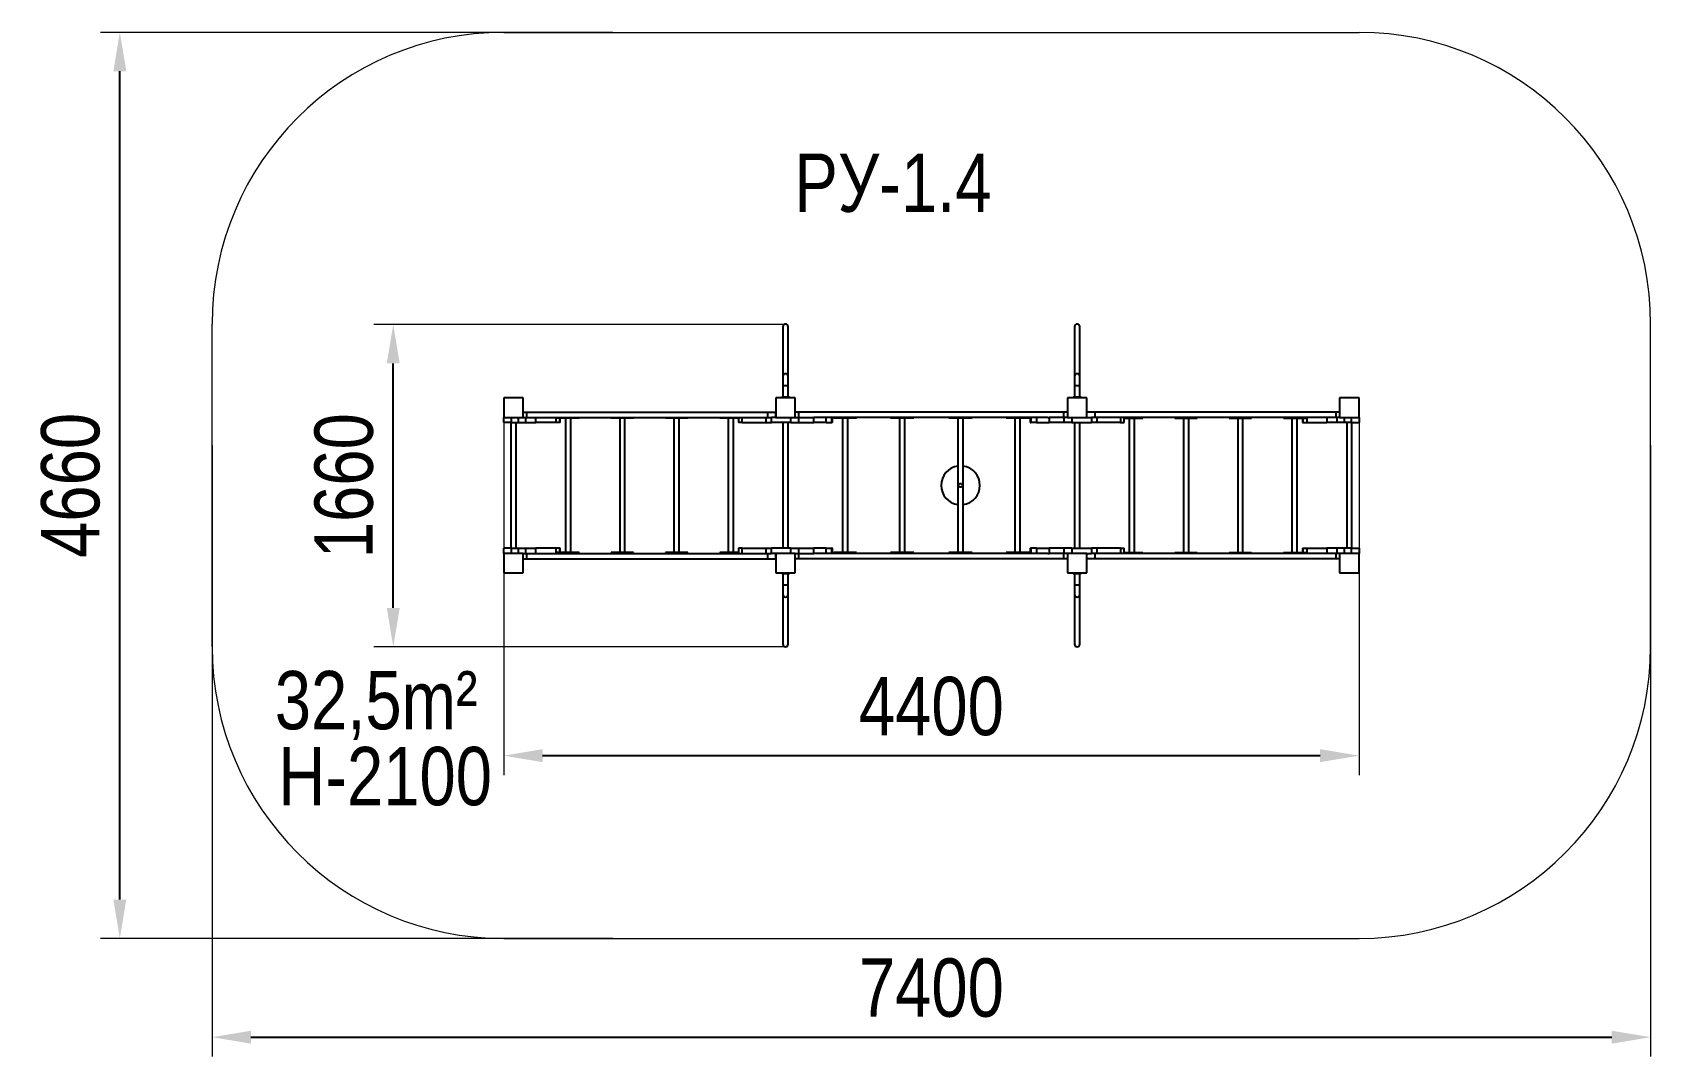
# Model space of a CAD drawing. Header units: millimetres. Extents: x -4633 to 3692, y -2774 to 2495.
import ezdxf

# ---------------------------------------------------------------- set-up
doc = ezdxf.new("R2010")
doc.units = ezdxf.units.MM
for name, color, linetype in [('DIKOM_АРТИКУЛ', 7, 'Continuous'), ('DIKOM_ЗОНА', 80, 'Continuous'), ('DIKOM_ОБЪЕКТ', 7, 'Continuous'), ('DIKOM_РАЗМЕР_ЗОНА', 7, 'Continuous'), ('DIKOM_РАЗМЕР_ОБЪЕКТА', 7, 'Continuous')]:
    doc.layers.add(name, color=color, linetype=linetype)
doc.styles.add('style1', font='arial.ttf', dxfattribs={"width": 0.8})
doc.dimstyles.new('1-50', dxfattribs={"dimtxt": 300, "dimasz": 200, "dimexe": 100, "dimexo": 0, "dimgap": 100, "dimtad": 1, "dimdec": 0, "dimtxsty": 'style1', "dimcen": 0, "dimclrd": 7, "dimclre": 7, "dimadec": 1, "dimazin": 2, "dimtfac": 1, "dimtdec": 0, "dimtmove": 0, "dimatfit": 3, "dimfxl": 0, "dimlwd": 25, "dimlwe": 18, "dimarcsym": 0})

# ---------------------------------------------------------------- blocks, each defined once
blk = doc.blocks.new('*D1')
at = {"layer": 'Defpoints', "color": 0, "transparency": 16777216}
for p in [(-2776.5, 991.8), (-766.5, 991.8), (-758.3, -665.4)]:
    blk.add_point(p, dxfattribs=at)
at = {"layer": 'DIKOM_РАЗМЕР_ОБЪЕКТА', "color": 7, "lineweight": 18, "transparency": 16777216}
for p, q in [((-766.5, 991.8), (-2876.5, 991.8)), ((-758.3, -665.4), (-2876.5, -665.4))]:
    blk.add_line(p, q, dxfattribs=at)
at = {"layer": 'DIKOM_РАЗМЕР_ОБЪЕКТА', "color": 7, "lineweight": 25, "transparency": 16777216}
blk.add_line((-2776.5, -465.4), (-2776.5, 791.8), dxfattribs=at)
at = {"layer": 'DIKOM_РАЗМЕР_ОБЪЕКТА', "color": 7, "transparency": 16777216}
for points in [[(-2809.8, 791.8), (-2743.1, 791.8), (-2776.5, 991.8)], [(-2809.8, -465.4), (-2743.1, -465.4), (-2776.5, -665.4)]]:
    blk.add_solid(points, dxfattribs=at)
at = {"layer": 'DIKOM_РАЗМЕР_ОБЪЕКТА', "color": 0, "transparency": 16777216, "insert": (-3029.6, 163.2), "char_height": 300, "attachment_point": 5, "rotation": 90, "style": 'style1'}
blk.add_mtext('1660', dxfattribs=at)
blk = doc.blocks.new('*D2')
at = {"layer": 'Defpoints', "color": 0, "transparency": 16777216}
for p in [(-2208.4, 614.6), (2191.7, 612.3), (2191.7, -1225.5)]:
    blk.add_point(p, dxfattribs=at)
at = {"layer": 'DIKOM_РАЗМЕР_ОБЪЕКТА', "color": 7, "lineweight": 18, "transparency": 16777216}
for p, q in [((-2208.4, 614.6), (-2208.4, -1325.5)), ((2191.7, 612.3), (2191.7, -1325.5))]:
    blk.add_line(p, q, dxfattribs=at)
at = {"layer": 'DIKOM_РАЗМЕР_ОБЪЕКТА', "color": 7, "lineweight": 25, "transparency": 16777216}
blk.add_line((-2008.4, -1225.5), (1991.7, -1225.5), dxfattribs=at)
at = {"layer": 'DIKOM_РАЗМЕР_ОБЪЕКТА', "color": 7, "transparency": 16777216}
for points in [[(-2008.4, -1192.2), (-2008.4, -1258.8), (-2208.4, -1225.5)], [(1991.7, -1192.2), (1991.7, -1258.8), (2191.7, -1225.5)]]:
    blk.add_solid(points, dxfattribs=at)
at = {"layer": 'DIKOM_РАЗМЕР_ОБЪЕКТА', "color": 0, "transparency": 16777216, "insert": (-8.3, -972.3), "char_height": 300, "attachment_point": 5, "style": 'style1'}
blk.add_mtext('4400', dxfattribs=at)
blk = doc.blocks.new('*D3')
at = {"layer": 'Defpoints', "color": 0, "transparency": 16777216}
for p in [(-4183, 2494.6), (-1646.5, 2494.6), (-1646.5, -2165.4)]:
    blk.add_point(p, dxfattribs=at)
at = {"layer": 'DIKOM_РАЗМЕР_ЗОНА', "color": 7, "lineweight": 18, "transparency": 16777216}
for p, q in [((-1646.5, 2494.6), (-4283, 2494.6)), ((-1646.5, -2165.4), (-4283, -2165.4))]:
    blk.add_line(p, q, dxfattribs=at)
at = {"layer": 'DIKOM_РАЗМЕР_ЗОНА', "color": 7, "lineweight": 25, "transparency": 16777216}
blk.add_line((-4183, -1965.4), (-4183, 2294.6), dxfattribs=at)
at = {"layer": 'DIKOM_РАЗМЕР_ЗОНА', "color": 7, "transparency": 16777216}
for points in [[(-4216.3, 2294.6), (-4149.7, 2294.6), (-4183, 2494.6)], [(-4216.3, -1965.4), (-4149.7, -1965.4), (-4183, -2165.4)]]:
    blk.add_solid(points, dxfattribs=at)
at = {"layer": 'DIKOM_РАЗМЕР_ЗОНА', "color": 0, "transparency": 16777216, "insert": (-4436.2, 164.6), "char_height": 300, "attachment_point": 5, "rotation": 90, "style": 'style1'}
blk.add_mtext('4660', dxfattribs=at)
blk = doc.blocks.new('*D0')
at = {"layer": 'Defpoints', "color": 0, "transparency": 16777216}
for p in [(-3708.4, 370.7), (3691.8, 370.7), (3691.8, -2673.5)]:
    blk.add_point(p, dxfattribs=at)
at = {"layer": 'DIKOM_РАЗМЕР_ЗОНА', "color": 7, "lineweight": 18, "transparency": 16777216}
for p, q in [((-3708.4, 370.7), (-3708.4, -2773.5)), ((3691.8, 370.7), (3691.8, -2773.5))]:
    blk.add_line(p, q, dxfattribs=at)
at = {"layer": 'DIKOM_РАЗМЕР_ЗОНА', "color": 7, "lineweight": 25, "transparency": 16777216}
blk.add_line((-3508.4, -2673.5), (3491.8, -2673.5), dxfattribs=at)
at = {"layer": 'DIKOM_РАЗМЕР_ЗОНА', "color": 7, "transparency": 16777216}
for points in [[(-3508.4, -2640.2), (-3508.4, -2706.8), (-3708.4, -2673.5)], [(3491.8, -2640.2), (3491.8, -2706.8), (3691.8, -2673.5)]]:
    blk.add_solid(points, dxfattribs=at)
at = {"layer": 'DIKOM_РАЗМЕР_ЗОНА', "color": 0, "transparency": 16777216, "insert": (-8.3, -2420.3), "char_height": 300, "attachment_point": 5, "style": 'style1'}
blk.add_mtext('7400', dxfattribs=at)

msp = doc.modelspace()

# ---------------------------------------------------------------- linework, layer by layer
at = {"layer": 'DIKOM_ЗОНА', "color": 3, "lineweight": 15}
for p, q in [((-2208.4, 2494.6), (2191.8, 2494.6)), ((-3708.4, -665.4), (-3708.4, 994.6)), ((3691.8, -665.4), (3691.8, 994.6)), ((-2208.4, -2165.4), (2191.8, -2165.4))]:
    msp.add_line(p, q, dxfattribs=at)
for centre, start, end in [((-2208.4, 994.6), 90, 180), ((2191.8, 994.6), 0, 90), ((-2208.4, -665.4), 180, 270), ((2191.8, -665.4), 270, 0)]:
    msp.add_arc(centre, 1500, start, end, dxfattribs=at)
at = {"layer": 'DIKOM_ОБЪЕКТ'}
for p, q in [((-771.8, 981.4), (-771.8, 725.9)), ((-744.8, 725.9), (-744.8, 981.3)), ((728.2, 981.4), (728.2, 725.9)), ((755.2, 725.9), (755.2, 981.3)), ((-771.8, 725.9), (-771.8, 676.7)), ((-771.8, 676.7), (-771.8, 618.6)), ((-744.8, 676.7), (-771.8, 676.7)), ((-744.8, 676.7), (-744.8, 725.9)), ((-744.8, 618.6), (-744.8, 676.7)), ((728.2, 725.9), (728.2, 676.7)), ((728.2, 676.7), (728.2, 618.6)), ((755.2, 676.7), (728.2, 676.7)), ((755.2, 676.7), (755.2, 725.9)), ((755.2, 618.6), (755.2, 676.7)), ((-2208.4, 614.6), (-2208.4, 514.6)), ((-2108.4, 614.6), (-2208.4, 614.6)), ((-2108.4, 514.6), (-2108.4, 614.6)), ((-708.3, 614.6), (-808.3, 614.6)), ((-808.3, 614.6), (-808.3, 514.6)), ((-778.3, 614.6), (-778.3, 618.6)), ((-738.3, 618.6), (-778.3, 618.6)), ((-738.3, 614.6), (-738.3, 618.6)), ((-708.3, 514.6), (-708.3, 614.6)), ((691.7, 614.6), (691.7, 514.6)), ((791.7, 614.6), (691.7, 614.6)), ((721.7, 614.6), (721.7, 618.6)), ((761.7, 618.6), (721.7, 618.6)), ((761.7, 614.6), (761.7, 618.6)), ((791.7, 514.6), (791.7, 614.6)), ((2091.7, 614.6), (2091.7, 514.6)), ((2191.7, 614.6), (2091.7, 614.6)), ((2191.7, 514.6), (2191.7, 614.6)), ((-2208.4, 514.6), (-2108.4, 514.6)), ((-2208.4, 487.6), (-2208.4, 514.6)), ((-2168.4, 487.6), (-2168.4, 514.6)), ((-2131.5, 487.6), (-2131.5, 514.6)), ((-2108.4, 541.6), (-2089.4, 541.6)), ((-2108.4, 514.6), (-2094.8, 514.6)), ((-2094.8, 487.6), (-2094.8, 514.6)), ((-2094.8, 514.6), (-2042.5, 514.6)), ((-2089.4, 514.6), (-2089.4, 541.6)), ((-2089.4, 541.6), (-849.4, 541.6)), ((-2089.4, 514.6), (-858.9, 514.6)), ((-2042.5, 487.6), (-2042.5, 514.6)), ((-1939.3, 487.6), (-1939.3, 514.6)), ((-1934.2, 514.6), (-1934.2, 510.6)), ((-1921.5, 510.6), (-1934.2, 510.6)), ((-1921.5, 510.6), (-1921.5, 514.6)), ((-1847.1, 510.6), (-1921.5, 510.6)), ((-1919.7, 487.6), (-1919.7, 510.6)), ((-1917.4, 487.6), (-1917.4, 510.6)), ((-1890.5, 510.6), (-1890.5, -181.4)), ((-1863.5, -181.4), (-1863.5, 510.6)), ((-1847.1, 510.6), (-1847.1, 514.6)), ((-1819.7, 510.6), (-1847.1, 510.6)), ((-1819.7, 510.6), (-1819.7, 514.6)), ((-1655.1, 514.6), (-1655.1, 510.6)), ((-1642.4, 510.6), (-1655.1, 510.6)), ((-1642.4, 510.6), (-1642.4, 514.6)), ((-1568, 510.6), (-1642.4, 510.6)), ((-1611.4, 510.6), (-1611.4, -181.4)), ((-1584.4, -181.4), (-1584.4, 510.6)), ((-1568, 510.6), (-1568, 514.6)), ((-1540.6, 510.6), (-1568, 510.6)), ((-1540.6, 510.6), (-1540.6, 514.6)), ((-1376, 514.6), (-1376, 510.6)), ((-1363.3, 510.6), (-1376, 510.6)), ((-1363.3, 510.6), (-1363.3, 514.6)), ((-1288.9, 510.6), (-1363.3, 510.6)), ((-1332.3, 510.6), (-1332.3, -181.4)), ((-1305.3, -181.4), (-1305.3, 510.6)), ((-1288.9, 510.6), (-1288.9, 514.6)), ((-1261.5, 510.6), (-1288.9, 510.6)), ((-1261.5, 510.6), (-1261.5, 514.6)), ((-1096.9, 514.6), (-1096.9, 510.6)), ((-1084.2, 510.6), (-1096.9, 510.6)), ((-1084.2, 510.6), (-1084.2, 514.6)), ((-1009.8, 510.6), (-1084.2, 510.6)), ((-1053.2, 510.6), (-1053.2, -181.4)), ((-1026.2, -181.4), (-1026.2, 510.6)), ((-1009.8, 510.6), (-1009.8, 514.6)), ((-1000.9, 510.6), (-1009.8, 510.6)), ((-1000.9, 514.6), (-1000.9, 487.6)), ((-981.9, 487.6), (-981.9, 514.6)), ((-981.9, 514.6), (-858.9, 514.6)), ((-858.9, 487.6), (-858.9, 514.6)), ((-858.9, 514.6), (-831.5, 514.6)), ((-849.4, 514.6), (-849.4, 541.6)), ((-849.4, 541.6), (-808.4, 541.6)), ((-831.5, 487.6), (-831.5, 514.6)), ((-808.4, 514.6), (-831.5, 514.6)), ((-808.4, 514.6), (-808.4, 541.6)), ((-808.3, 514.6), (-708.3, 514.6)), ((-731.5, 487.6), (-731.5, 514.6)), ((-690.1, 541.6), (-708.3, 541.6)), ((-708.3, 514.6), (-690.3, 514.6)), ((-690.3, 487.6), (-690.3, 514.6)), ((-690.3, 514.6), (-613.7, 514.6)), ((-690.1, 514.6), (-690.1, 541.6)), ((673.6, 541.6), (-690.1, 541.6)), ((-613.7, 487.6), (-613.7, 514.6)), ((-607.1, 514.6), (-613.7, 514.6)), ((591.1, 514.6), (-607.1, 514.6)), ((-548.8, 487.6), (-548.8, 514.6)), ((-519.5, 487.6), (-519.5, 514.6)), ((-517.4, 487.6), (-517.4, 514.6)), ((-510.6, 514.6), (-510.6, 510.6)), ((-495.8, 510.6), (-510.6, 510.6)), ((-495.8, 510.6), (-495.8, 514.6)), ((-418.5, 510.6), (-495.8, 510.6)), ((-465.5, 510.6), (-465.5, -181.4)), ((-438.5, -181.4), (-438.5, 510.6)), ((-418.5, 510.6), (-418.5, 514.6)), ((-393.3, 510.6), (-418.5, 510.6)), ((-393.3, 510.6), (-393.3, 514.6)), ((-218.1, 514.6), (-218.1, 510.6)), ((-199.7, 510.6), (-218.1, 510.6)), ((-199.7, 510.6), (-199.7, 514.6)), ((-119.9, 510.6), (-199.7, 510.6)), ((-171.7, 510.6), (-171.7, -181.4)), ((-144.7, -181.4), (-144.7, 510.6)), ((-119.9, 510.6), (-119.9, 514.6)), ((-98.3, 510.6), (-119.9, 510.6)), ((-98.3, 510.6), (-98.3, 514.6)), ((81.7, 514.6), (81.7, 510.6)), ((103.2, 510.6), (81.7, 510.6)), ((103.2, 510.6), (103.2, 514.6)), ((183, 510.6), (103.2, 510.6)), ((128, 510.6), (128, -181.4)), ((155, -181.4), (155, 510.6)), ((183, 510.6), (183, 514.6)), ((201.4, 510.6), (183, 510.6)), ((201.4, 510.6), (201.4, 514.6)), ((376.7, 514.6), (376.7, 510.6)), ((401.8, 510.6), (376.7, 510.6)), ((401.8, 510.6), (401.8, 514.6)), ((479.1, 510.6), (401.8, 510.6)), ((421.8, 510.6), (421.8, -181.4)), ((448.8, -181.4), (448.8, 510.6)), ((479.1, 510.6), (479.1, 514.6)), ((494, 510.6), (479.1, 510.6)), ((494, 510.6), (494, 514.6)), ((500.7, 514.6), (500.7, 487.6)), ((502.8, 514.6), (502.8, 487.6)), ((532.1, 514.6), (532.1, 487.6)), ((591.1, 514.6), (597, 514.6)), ((597, 514.6), (597, 487.6)), ((623, 514.6), (597, 514.6)), ((627.4, 514.6), (623, 514.6)), ((673.7, 514.6), (627.4, 514.6)), ((673.6, 514.6), (673.6, 541.6)), ((691.7, 541.6), (673.6, 541.6)), ((673.7, 514.6), (673.7, 487.6)), ((691.7, 514.6), (673.7, 514.6)), ((691.7, 514.6), (791.7, 514.6)), ((714.8, 514.6), (714.8, 487.6)), ((832.7, 541.6), (791.7, 541.6)), ((791.7, 514.6), (814.8, 514.6)), ((814.8, 514.6), (814.8, 487.6)), ((842.2, 514.6), (814.8, 514.6)), ((832.7, 541.6), (832.7, 514.6)), ((2072.7, 541.6), (832.7, 541.6)), ((842.2, 514.6), (842.2, 487.6)), ((965.2, 514.6), (842.2, 514.6)), ((2072.7, 514.6), (842.2, 514.6)), ((965.2, 514.6), (965.2, 487.6)), ((984.2, 487.6), (984.2, 514.6)), ((984.2, 510.6), (993.1, 510.6)), ((993.1, 514.6), (993.1, 510.6)), ((993.1, 510.6), (1067.5, 510.6)), ((1009.5, 510.6), (1009.5, -181.4)), ((1036.5, -181.4), (1036.5, 510.6)), ((1067.5, 514.6), (1067.5, 510.6)), ((1067.5, 510.6), (1080.2, 510.6)), ((1080.2, 510.6), (1080.2, 514.6)), ((1244.9, 514.6), (1244.9, 510.6)), ((1244.9, 510.6), (1272.2, 510.6)), ((1272.2, 514.6), (1272.2, 510.6)), ((1272.2, 510.6), (1346.6, 510.6)), ((1288.6, 510.6), (1288.6, -181.4)), ((1315.6, -181.4), (1315.6, 510.6)), ((1346.6, 514.6), (1346.6, 510.6)), ((1346.6, 510.6), (1359.3, 510.6)), ((1359.3, 510.6), (1359.3, 514.6)), ((1524, 514.6), (1524, 510.6)), ((1524, 510.6), (1551.3, 510.6)), ((1551.3, 514.6), (1551.3, 510.6)), ((1551.3, 510.6), (1625.7, 510.6)), ((1567.7, 510.6), (1567.7, -181.4)), ((1594.7, -181.4), (1594.7, 510.6)), ((1625.7, 514.6), (1625.7, 510.6)), ((1625.7, 510.6), (1638.4, 510.6)), ((1638.4, 510.6), (1638.4, 514.6)), ((1803.1, 514.6), (1803.1, 510.6)), ((1803.1, 510.6), (1830.4, 510.6)), ((1830.4, 514.6), (1830.4, 510.6)), ((1830.4, 510.6), (1904.8, 510.6)), ((1846.8, 510.6), (1846.8, -181.4)), ((1873.8, -181.4), (1873.8, 510.6)), ((1900.7, 510.6), (1900.7, 487.6)), ((1903, 510.6), (1903, 487.6)), ((1904.8, 514.6), (1904.8, 510.6)), ((1904.8, 510.6), (1917.5, 510.6)), ((1917.5, 510.6), (1917.5, 514.6)), ((1922.6, 514.6), (1922.6, 487.6)), ((2025.8, 514.6), (2025.8, 487.6)), ((2078.1, 514.6), (2025.8, 514.6)), ((2072.7, 541.6), (2072.7, 514.6)), ((2091.7, 541.6), (2072.7, 541.6)), ((2078.1, 514.6), (2078.1, 487.6)), ((2091.7, 514.6), (2078.1, 514.6)), ((2091.7, 514.6), (2191.7, 514.6)), ((2114.8, 514.6), (2114.8, 487.6)), ((2151.7, 514.6), (2151.7, 487.6)), ((2191.7, 514.6), (2191.7, 487.6)), ((-2168.4, 487.6), (-2208.4, 487.6)), ((-2171.9, 487.6), (-2171.9, -158.4)), ((-2168.4, 487.6), (-2131.5, 487.6)), ((-2144.9, -158.4), (-2144.9, 487.6)), ((-2131.5, 487.6), (-2094.8, 487.6)), ((-2094.8, 487.6), (-2042.5, 487.6)), ((-1939.3, 487.6), (-2042.5, 487.6)), ((-1919.7, 487.6), (-1939.3, 487.6)), ((-1917.4, 487.6), (-1919.7, 487.6)), ((-981.9, 487.6), (-1000.9, 487.6)), ((-981.9, 487.6), (-858.9, 487.6)), ((-858.9, 487.6), (-831.5, 487.6)), ((-731.5, 487.6), (-831.5, 487.6)), ((-771.9, 487.6), (-771.9, -158.4)), ((-744.9, -158.4), (-744.9, 487.6)), ((-731.5, 487.6), (-690.3, 487.6)), ((-690.3, 487.6), (-613.7, 487.6)), ((-548.8, 487.6), (-613.7, 487.6)), ((-548.8, 487.6), (-519.5, 487.6)), ((-517.4, 487.6), (-519.5, 487.6)), ((500.7, 487.6), (502.8, 487.6)), ((532.1, 487.6), (502.8, 487.6)), ((532.1, 487.6), (597, 487.6)), ((673.7, 487.6), (597, 487.6)), ((714.8, 487.6), (673.7, 487.6)), ((714.8, 487.6), (814.8, 487.6)), ((728.2, 487.6), (728.2, -158.4)), ((755.2, -158.4), (755.2, 487.6)), ((842.2, 487.6), (814.8, 487.6)), ((965.2, 487.6), (842.2, 487.6)), ((965.2, 487.6), (984.2, 487.6)), ((1900.7, 487.6), (1903, 487.6)), ((1903, 487.6), (1922.6, 487.6)), ((1922.6, 487.6), (2025.8, 487.6)), ((2078.1, 487.6), (2025.8, 487.6)), ((2114.8, 487.6), (2078.1, 487.6)), ((2151.7, 487.6), (2114.8, 487.6)), ((2128.2, 487.6), (2128.2, -158.4)), ((2151.7, 487.6), (2191.7, 487.6)), ((2155.2, -158.4), (2155.2, 487.6)), ((-2208.4, -185.4), (-2208.4, -158.4)), ((-2168.4, -158.4), (-2208.4, -158.4)), ((-2168.4, -185.4), (-2168.4, -158.4)), ((-2168.4, -158.4), (-2131.5, -158.4)), ((-2131.5, -185.4), (-2131.5, -158.4)), ((-2131.5, -158.4), (-2094.8, -158.4)), ((-2094.8, -185.4), (-2094.8, -158.4)), ((-2094.8, -158.4), (-2042.5, -158.4)), ((-2042.5, -185.4), (-2042.5, -158.4)), ((-1939.3, -158.4), (-2042.5, -158.4)), ((-1939.3, -185.4), (-1939.3, -158.4)), ((-1919.7, -158.4), (-1939.3, -158.4)), ((-1917.4, -158.4), (-1919.7, -158.4)), ((-1919.7, -181.4), (-1919.7, -158.4)), ((-1917.4, -181.4), (-1917.4, -158.4)), ((-1000.9, -158.4), (-1000.9, -185.4)), ((-981.9, -158.4), (-1000.9, -158.4)), ((-981.9, -185.4), (-981.9, -158.4)), ((-981.9, -158.4), (-858.9, -158.4)), ((-858.9, -185.4), (-858.9, -158.4)), ((-858.9, -158.4), (-831.5, -158.4)), ((-831.5, -185.4), (-831.5, -158.4)), ((-731.5, -158.4), (-831.5, -158.4)), ((-731.5, -185.4), (-731.5, -158.4)), ((-731.5, -158.4), (-690.3, -158.4)), ((-690.3, -185.4), (-690.3, -158.4)), ((-690.3, -158.4), (-613.7, -158.4)), ((-613.7, -185.4), (-613.7, -158.4)), ((-548.8, -158.4), (-613.7, -158.4)), ((-548.8, -185.4), (-548.8, -158.4)), ((-548.8, -158.4), (-519.5, -158.4)), ((-519.5, -185.4), (-519.5, -158.4)), ((-517.4, -158.4), (-519.5, -158.4)), ((-517.4, -185.4), (-517.4, -158.4)), ((500.7, -158.4), (500.7, -185.4)), ((500.7, -158.4), (502.8, -158.4)), ((502.8, -158.4), (502.8, -185.4)), ((532.1, -158.4), (502.8, -158.4)), ((532.1, -158.4), (532.1, -185.4)), ((532.1, -158.4), (597, -158.4)), ((597, -158.4), (597, -185.4)), ((673.7, -158.4), (597, -158.4)), ((673.7, -158.4), (673.7, -185.4)), ((714.8, -158.4), (673.7, -158.4)), ((714.8, -158.4), (714.8, -185.4)), ((714.8, -158.4), (814.8, -158.4)), ((814.8, -158.4), (814.8, -185.4)), ((842.2, -158.4), (814.8, -158.4)), ((842.2, -158.4), (842.2, -185.4)), ((965.2, -158.4), (842.2, -158.4)), ((965.2, -158.4), (965.2, -185.4)), ((965.2, -158.4), (984.2, -158.4)), ((984.2, -185.4), (984.2, -158.4)), ((1900.7, -158.4), (1900.7, -181.4)), ((1900.7, -158.4), (1903, -158.4)), ((1903, -158.4), (1922.6, -158.4)), ((1903, -158.4), (1903, -181.4)), ((1922.6, -158.4), (1922.6, -185.4)), ((1922.6, -158.4), (2025.8, -158.4)), ((2025.8, -158.4), (2025.8, -185.4)), ((2078.1, -158.4), (2025.8, -158.4)), ((2078.1, -158.4), (2078.1, -185.4)), ((2114.8, -158.4), (2078.1, -158.4)), ((2114.8, -158.4), (2114.8, -185.4)), ((2151.7, -158.4), (2114.8, -158.4)), ((2151.7, -158.4), (2151.7, -185.4)), ((2151.7, -158.4), (2191.7, -158.4)), ((2191.7, -158.4), (2191.7, -185.4)), ((-2108.4, -185.4), (-2208.4, -185.4)), ((-2208.4, -185.4), (-2208.4, -285.4)), ((-2108.4, -285.4), (-2108.4, -185.4)), ((-2108.4, -185.4), (-2094.8, -185.4)), ((-2108.4, -212.4), (-2089.4, -212.4)), ((-2094.8, -185.4), (-2042.5, -185.4)), ((-2089.4, -212.4), (-2089.4, -185.4)), ((-2089.4, -185.4), (-858.9, -185.4)), ((-2089.4, -212.4), (-849.4, -212.4)), ((-1934.2, -181.4), (-1934.2, -185.4)), ((-1921.5, -181.4), (-1934.2, -181.4)), ((-1921.5, -185.4), (-1921.5, -181.4)), ((-1847.1, -181.4), (-1921.5, -181.4)), ((-1847.1, -185.4), (-1847.1, -181.4)), ((-1819.7, -181.4), (-1847.1, -181.4)), ((-1819.7, -185.4), (-1819.7, -181.4)), ((-1655.1, -181.4), (-1655.1, -185.4)), ((-1642.4, -181.4), (-1655.1, -181.4)), ((-1642.4, -185.4), (-1642.4, -181.4)), ((-1568, -181.4), (-1642.4, -181.4)), ((-1568, -185.4), (-1568, -181.4)), ((-1540.6, -181.4), (-1568, -181.4)), ((-1540.6, -185.4), (-1540.6, -181.4)), ((-1376, -181.4), (-1376, -185.4)), ((-1363.3, -181.4), (-1376, -181.4)), ((-1363.3, -185.4), (-1363.3, -181.4)), ((-1288.9, -181.4), (-1363.3, -181.4)), ((-1288.9, -185.4), (-1288.9, -181.4)), ((-1261.5, -181.4), (-1288.9, -181.4)), ((-1261.5, -185.4), (-1261.5, -181.4)), ((-1096.9, -181.4), (-1096.9, -185.4)), ((-1084.2, -181.4), (-1096.9, -181.4)), ((-1084.2, -185.4), (-1084.2, -181.4)), ((-1009.8, -181.4), (-1084.2, -181.4)), ((-1009.8, -185.4), (-1009.8, -181.4)), ((-1000.9, -181.4), (-1009.8, -181.4)), ((-981.9, -185.4), (-858.9, -185.4)), ((-858.9, -185.4), (-831.5, -185.4)), ((-849.4, -212.4), (-849.4, -185.4)), ((-849.4, -212.4), (-808.4, -212.4)), ((-808.4, -185.4), (-831.5, -185.4)), ((-808.4, -212.4), (-808.4, -185.4)), ((-708.3, -185.4), (-808.3, -185.4)), ((-808.3, -185.4), (-808.3, -285.4)), ((-708.3, -285.4), (-708.3, -185.4)), ((-708.3, -185.4), (-690.3, -185.4)), ((-690.1, -212.4), (-708.3, -212.4)), ((-690.3, -185.4), (-613.7, -185.4)), ((-690.1, -212.4), (-690.1, -185.4)), ((673.6, -212.4), (-690.1, -212.4)), ((-607.1, -185.4), (-613.7, -185.4)), ((591.1, -185.4), (-607.1, -185.4)), ((-510.6, -181.4), (-510.6, -185.4)), ((-495.8, -181.4), (-510.6, -181.4)), ((-495.8, -185.4), (-495.8, -181.4)), ((-418.5, -181.4), (-495.8, -181.4)), ((-418.5, -185.4), (-418.5, -181.4)), ((-393.3, -181.4), (-418.5, -181.4)), ((-393.3, -185.4), (-393.3, -181.4)), ((-218.1, -181.4), (-218.1, -185.4)), ((-199.7, -181.4), (-218.1, -181.4)), ((-199.7, -185.4), (-199.7, -181.4)), ((-119.9, -181.4), (-199.7, -181.4)), ((-119.9, -185.4), (-119.9, -181.4)), ((-98.3, -181.4), (-119.9, -181.4)), ((-98.3, -185.4), (-98.3, -181.4)), ((81.7, -181.4), (81.7, -185.4)), ((103.2, -181.4), (81.7, -181.4)), ((103.2, -185.4), (103.2, -181.4)), ((183, -181.4), (103.2, -181.4)), ((183, -185.4), (183, -181.4)), ((201.4, -181.4), (183, -181.4)), ((201.4, -185.4), (201.4, -181.4)), ((376.7, -181.4), (376.7, -185.4)), ((401.8, -181.4), (376.7, -181.4)), ((401.8, -185.4), (401.8, -181.4)), ((479.1, -181.4), (401.8, -181.4)), ((479.1, -185.4), (479.1, -181.4)), ((494, -181.4), (479.1, -181.4)), ((494, -185.4), (494, -181.4)), ((591.1, -185.4), (597, -185.4)), ((623, -185.4), (597, -185.4)), ((627.4, -185.4), (623, -185.4)), ((673.7, -185.4), (627.4, -185.4)), ((673.6, -212.4), (673.6, -185.4)), ((691.7, -212.4), (673.6, -212.4)), ((691.7, -185.4), (673.7, -185.4)), ((691.7, -185.4), (691.7, -285.4)), ((791.7, -185.4), (691.7, -185.4)), ((791.7, -285.4), (791.7, -185.4)), ((791.7, -185.4), (814.8, -185.4)), ((832.7, -212.4), (791.7, -212.4)), ((842.2, -185.4), (814.8, -185.4)), ((832.7, -185.4), (832.7, -212.4)), ((2072.7, -212.4), (832.7, -212.4)), ((965.2, -185.4), (842.2, -185.4)), ((2072.7, -185.4), (842.2, -185.4)), ((984.2, -181.4), (993.1, -181.4)), ((993.1, -181.4), (993.1, -185.4)), ((993.1, -181.4), (1067.5, -181.4)), ((1067.5, -181.4), (1067.5, -185.4)), ((1067.5, -181.4), (1080.2, -181.4)), ((1080.2, -185.4), (1080.2, -181.4)), ((1244.9, -181.4), (1244.9, -185.4)), ((1244.9, -181.4), (1272.2, -181.4)), ((1272.2, -181.4), (1272.2, -185.4)), ((1272.2, -181.4), (1346.6, -181.4)), ((1346.6, -181.4), (1346.6, -185.4)), ((1346.6, -181.4), (1359.3, -181.4)), ((1359.3, -185.4), (1359.3, -181.4)), ((1524, -181.4), (1524, -185.4)), ((1524, -181.4), (1551.3, -181.4)), ((1551.3, -181.4), (1551.3, -185.4)), ((1551.3, -181.4), (1625.7, -181.4)), ((1625.7, -181.4), (1625.7, -185.4)), ((1625.7, -181.4), (1638.4, -181.4)), ((1638.4, -185.4), (1638.4, -181.4)), ((1803.1, -181.4), (1803.1, -185.4)), ((1803.1, -181.4), (1830.4, -181.4)), ((1830.4, -181.4), (1830.4, -185.4)), ((1830.4, -181.4), (1904.8, -181.4)), ((1904.8, -181.4), (1904.8, -185.4)), ((1904.8, -181.4), (1917.5, -181.4)), ((1917.5, -185.4), (1917.5, -181.4)), ((2078.1, -185.4), (2025.8, -185.4)), ((2072.7, -185.4), (2072.7, -212.4)), ((2091.7, -212.4), (2072.7, -212.4)), ((2091.7, -185.4), (2078.1, -185.4)), ((2091.7, -185.4), (2091.7, -285.4)), ((2191.7, -185.4), (2091.7, -185.4)), ((2191.7, -285.4), (2191.7, -185.4)), ((-2208.4, -285.4), (-2108.4, -285.4)), ((-808.3, -285.4), (-708.3, -285.4)), ((-778.3, -285.4), (-778.3, -289.4)), ((-778.3, -289.4), (-738.3, -289.4)), ((-771.8, -289.4), (-771.8, -347.4)), ((-744.8, -347.4), (-744.8, -289.4)), ((-738.3, -285.4), (-738.3, -289.4)), ((691.7, -285.4), (791.7, -285.4)), ((721.7, -285.4), (721.7, -289.4)), ((721.7, -289.4), (761.7, -289.4)), ((728.2, -289.4), (728.2, -347.4)), ((755.2, -347.4), (755.2, -289.4)), ((761.7, -285.4), (761.7, -289.4)), ((2091.7, -285.4), (2191.7, -285.4)), ((-771.8, -347.4), (-771.8, -396.7)), ((-771.8, -347.4), (-744.8, -347.4)), ((-771.8, -396.7), (-771.8, -652.1)), ((-744.8, -396.7), (-744.8, -347.4)), ((-744.8, -652.1), (-744.8, -396.7)), ((728.2, -347.4), (728.2, -396.7)), ((728.2, -347.4), (755.2, -347.4)), ((728.2, -396.7), (728.2, -652.1)), ((755.2, -396.7), (755.2, -347.4)), ((755.2, -652.1), (755.2, -396.7))]:
    msp.add_line(p, q, dxfattribs=at)
msp.add_circle((141.7, 164.6), 10, dxfattribs=at)
for centre, radius, start, end in [((-758.3, 981.1), 13.5, 0.996, 178.87622), ((741.7, 981.1), 13.5, 0.99606, 178.87697), ((-758.3, 725.7), 13.5, 0.99607, 178.87622), ((741.7, 725.7), 13.5, 0.99613, 178.87697), ((141.7, 164.6), 100, 97.85406, 262.14594), ((141.7, 164.6), 100, 0, 82.3368), ((141.7, 164.6), 100, 277.6632, 0), ((-758.3, -396.4), 13.5, 180.9959, 358.87323), ((741.7, -396.4), 13.5, 180.99598, 358.87368), ((-758.3, -651.9), 13.5, 180.996, 358.88395), ((741.7, -651.9), 13.5, 180.99609, 358.88441)]:
    msp.add_arc(centre, radius, start, end, dxfattribs=at)

# ---------------------------------------------------------------- texts
at = {"layer": 'DIKOM_АРТИКУЛ', "color": 7, "linetype": 'Continuous', "lineweight": 15, "insert": (-713, 1871.4), "char_height": 300, "width": 1667.537, "attachment_point": 1, "style": 'style1'}
msp.add_mtext('{\\fArial|b0|i0|c204|p34;РУ}-1.4', dxfattribs=at)
at = {"layer": 'DIKOM_РАЗМЕР_ОБЪЕКТА', "char_height": 300, "width": 5885.531, "attachment_point": 1, "style": 'style1'}
for s, insert in [('{\\fArial|b0|i0|c204|p34;32,5}m²', (-3385.9, -789.9)), ('H-2100', (-3368.2, -1180.5))]:
    msp.add_mtext(s, dxfattribs=dict(at, insert=insert))

# ---------------------------------------------------------------- dimensions: what is measured, and where the dimension line sits
at = {"layer": 'DIKOM_РАЗМЕР_ЗОНА'}
dim = msp.add_linear_dim(base=(-4183, 2494.6), p1=(-1646.5, -2165.4), p2=(-1646.5, 2494.6), angle=270, dimstyle='1-50', dxfattribs=at)
dim.commit()
dim.dimension.update_dxf_attribs({"geometry": '*D3', "text_midpoint": (-4183, 164.6), "dimtype": 160})
dim = msp.add_linear_dim(base=(3691.8, -2673.5), p1=(-3708.4, 370.7), p2=(3691.8, 370.7), angle=180, text='7400', dimstyle='1-50', dxfattribs=at)
dim.commit()
dim.dimension.update_dxf_attribs({"geometry": '*D0', "text_midpoint": (-8.3, -2673.5), "dimtype": 160})
at = {"layer": 'DIKOM_РАЗМЕР_ОБЪЕКТА'}
for base, p1, p2, angle, text, picture, middle in [((-2776.5, 991.8), (-758.3, -665.4), (-766.5, 991.8), 270, '1660', '*D1', (-2776.5, 163.2)), ((2191.7, -1225.5), (-2208.4, 614.6), (2191.7, 612.3), 180, '4400', '*D2', (-8.3, -1225.5))]:
    dim = msp.add_linear_dim(base=base, p1=p1, p2=p2, angle=angle, text=text, dimstyle='1-50', dxfattribs=at)
    dim.commit()
    dim.dimension.update_dxf_attribs({"geometry": picture, "text_midpoint": middle, "dimtype": 160})

doc.saveas('drawing.dxf')
